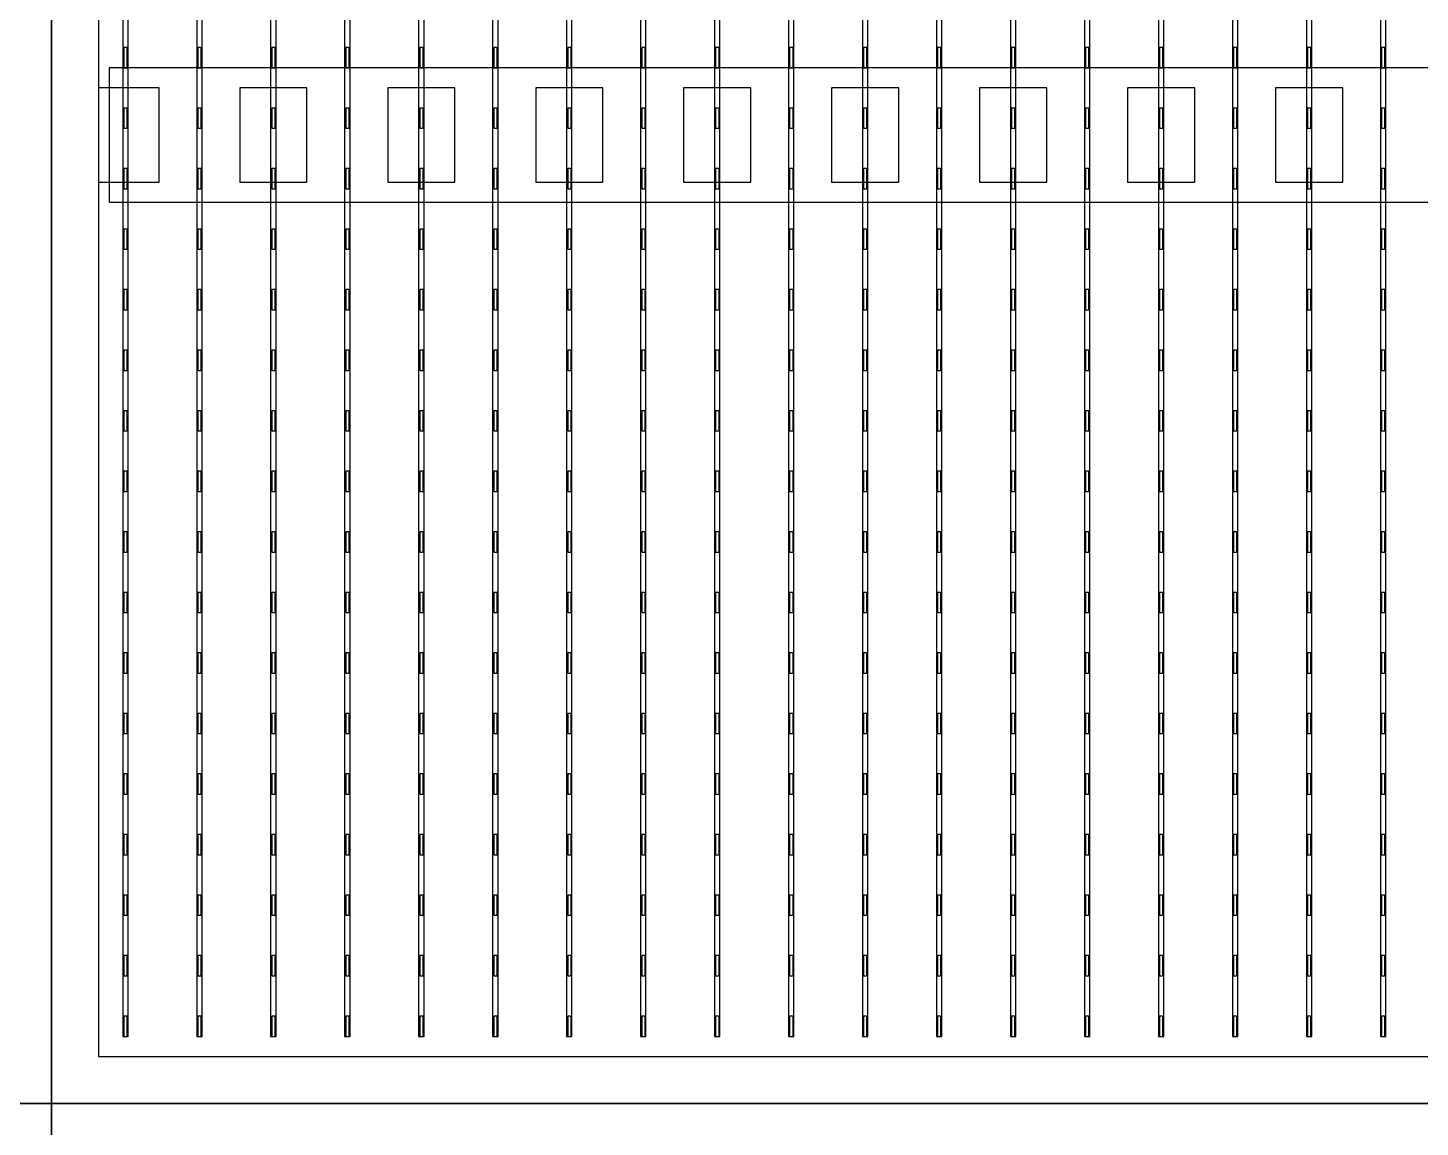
# Model space of a CAD drawing. Header units: millimetres. Extents: x -18 to 142, y -7 to 153.
# Drawn here: x 61.99 to 72.34, y 124.72 to 132.9 of the extents above; entities that cross this region are included whole.
import ezdxf

# ---------------------------------------------------------------- set-up
doc = ezdxf.new("R2010")
doc.units = ezdxf.units.MM
for name, color, linetype in [('BUSBARS', 3, 'Continuous'), ('CELLS', 5, 'Continuous'), ('CONTACT_PADS', 2, 'Continuous'), ('DICING', 4, 'Continuous'), ('FINGERS', 1, 'Continuous'), ('INSULATION', 2, 'Continuous')]:
    doc.layers.add(name, color=color, linetype=linetype)

msp = doc.modelspace()

# ---------------------------------------------------------------- linework, layer by layer
at = {"layer": 'BUSBARS'}
msp.add_lwpolyline([(82.64, 131.6), (82.64, 132.6), (62.6, 132.6), (62.6, 131.6), (82.64, 131.6)], close=True, dxfattribs=at)
at = {"layer": 'CELLS'}
for points in [[(62.17, 124.9), (62.17, 145.8), (41.27, 145.8), (41.27, 124.9), (62.17, 124.9)], [(83.07, 124.9), (83.07, 145.8), (62.17, 145.8), (62.17, 124.9), (83.07, 124.9)], [(62.17, 104), (62.17, 124.9), (41.27, 124.9), (41.27, 104), (62.17, 104)], [(83.07, 104), (83.07, 124.9), (62.17, 124.9), (62.17, 104), (83.07, 104)]]:
    msp.add_lwpolyline(points, close=True, dxfattribs=at)
at = {"layer": 'CONTACT_PADS'}
for points in [[(62.733, 132.6), (62.733, 132.75), (62.708, 132.75), (62.708, 132.6), (62.733, 132.6)], [(63.283, 132.6), (63.283, 132.75), (63.258, 132.75), (63.258, 132.6), (63.283, 132.6)], [(63.833, 132.6), (63.833, 132.75), (63.808, 132.75), (63.808, 132.6), (63.833, 132.6)], [(64.383, 132.6), (64.383, 132.75), (64.358, 132.75), (64.358, 132.6), (64.383, 132.6)], [(64.933, 132.6), (64.933, 132.75), (64.908, 132.75), (64.908, 132.6), (64.933, 132.6)], [(65.483, 132.6), (65.483, 132.75), (65.458, 132.75), (65.458, 132.6), (65.483, 132.6)], [(66.033, 132.6), (66.033, 132.75), (66.008, 132.75), (66.008, 132.6), (66.033, 132.6)], [(66.583, 132.6), (66.583, 132.75), (66.558, 132.75), (66.558, 132.6), (66.583, 132.6)], [(67.133, 132.6), (67.133, 132.75), (67.108, 132.75), (67.108, 132.6), (67.133, 132.6)], [(67.683, 132.6), (67.683, 132.75), (67.658, 132.75), (67.658, 132.6), (67.683, 132.6)], [(68.233, 132.6), (68.233, 132.75), (68.208, 132.75), (68.208, 132.6), (68.233, 132.6)], [(68.783, 132.6), (68.783, 132.75), (68.758, 132.75), (68.758, 132.6), (68.783, 132.6)], [(69.333, 132.6), (69.333, 132.75), (69.308, 132.75), (69.308, 132.6), (69.333, 132.6)], [(69.883, 132.6), (69.883, 132.75), (69.858, 132.75), (69.858, 132.6), (69.883, 132.6)], [(70.433, 132.6), (70.433, 132.75), (70.408, 132.75), (70.408, 132.6), (70.433, 132.6)], [(70.983, 132.6), (70.983, 132.75), (70.958, 132.75), (70.958, 132.6), (70.983, 132.6)], [(71.533, 132.6), (71.533, 132.75), (71.508, 132.75), (71.508, 132.6), (71.533, 132.6)], [(72.083, 132.6), (72.083, 132.75), (72.058, 132.75), (72.058, 132.6), (72.083, 132.6)], [(62.733, 132.15), (62.733, 132.3), (62.708, 132.3), (62.708, 132.15), (62.733, 132.15)], [(63.283, 132.15), (63.283, 132.3), (63.258, 132.3), (63.258, 132.15), (63.283, 132.15)], [(63.833, 132.15), (63.833, 132.3), (63.808, 132.3), (63.808, 132.15), (63.833, 132.15)], [(64.383, 132.15), (64.383, 132.3), (64.358, 132.3), (64.358, 132.15), (64.383, 132.15)], [(64.933, 132.15), (64.933, 132.3), (64.908, 132.3), (64.908, 132.15), (64.933, 132.15)], [(65.483, 132.15), (65.483, 132.3), (65.458, 132.3), (65.458, 132.15), (65.483, 132.15)], [(66.033, 132.15), (66.033, 132.3), (66.008, 132.3), (66.008, 132.15), (66.033, 132.15)], [(66.583, 132.15), (66.583, 132.3), (66.558, 132.3), (66.558, 132.15), (66.583, 132.15)], [(67.133, 132.15), (67.133, 132.3), (67.108, 132.3), (67.108, 132.15), (67.133, 132.15)], [(67.683, 132.15), (67.683, 132.3), (67.658, 132.3), (67.658, 132.15), (67.683, 132.15)], [(68.233, 132.15), (68.233, 132.3), (68.208, 132.3), (68.208, 132.15), (68.233, 132.15)], [(68.783, 132.15), (68.783, 132.3), (68.758, 132.3), (68.758, 132.15), (68.783, 132.15)], [(69.333, 132.15), (69.333, 132.3), (69.308, 132.3), (69.308, 132.15), (69.333, 132.15)], [(69.883, 132.15), (69.883, 132.3), (69.858, 132.3), (69.858, 132.15), (69.883, 132.15)], [(70.433, 132.15), (70.433, 132.3), (70.408, 132.3), (70.408, 132.15), (70.433, 132.15)], [(70.983, 132.15), (70.983, 132.3), (70.958, 132.3), (70.958, 132.15), (70.983, 132.15)], [(71.533, 132.15), (71.533, 132.3), (71.508, 132.3), (71.508, 132.15), (71.533, 132.15)], [(72.083, 132.15), (72.083, 132.3), (72.058, 132.3), (72.058, 132.15), (72.083, 132.15)], [(62.733, 131.7), (62.733, 131.85), (62.708, 131.85), (62.708, 131.7), (62.733, 131.7)], [(63.283, 131.7), (63.283, 131.85), (63.258, 131.85), (63.258, 131.7), (63.283, 131.7)], [(63.833, 131.7), (63.833, 131.85), (63.808, 131.85), (63.808, 131.7), (63.833, 131.7)], [(64.383, 131.7), (64.383, 131.85), (64.358, 131.85), (64.358, 131.7), (64.383, 131.7)], [(64.933, 131.7), (64.933, 131.85), (64.908, 131.85), (64.908, 131.7), (64.933, 131.7)], [(65.483, 131.7), (65.483, 131.85), (65.458, 131.85), (65.458, 131.7), (65.483, 131.7)], [(66.033, 131.7), (66.033, 131.85), (66.008, 131.85), (66.008, 131.7), (66.033, 131.7)], [(66.583, 131.7), (66.583, 131.85), (66.558, 131.85), (66.558, 131.7), (66.583, 131.7)], [(67.133, 131.7), (67.133, 131.85), (67.108, 131.85), (67.108, 131.7), (67.133, 131.7)], [(67.683, 131.7), (67.683, 131.85), (67.658, 131.85), (67.658, 131.7), (67.683, 131.7)], [(68.233, 131.7), (68.233, 131.85), (68.208, 131.85), (68.208, 131.7), (68.233, 131.7)], [(68.783, 131.7), (68.783, 131.85), (68.758, 131.85), (68.758, 131.7), (68.783, 131.7)], [(69.333, 131.7), (69.333, 131.85), (69.308, 131.85), (69.308, 131.7), (69.333, 131.7)], [(69.883, 131.7), (69.883, 131.85), (69.858, 131.85), (69.858, 131.7), (69.883, 131.7)], [(70.433, 131.7), (70.433, 131.85), (70.408, 131.85), (70.408, 131.7), (70.433, 131.7)], [(70.983, 131.7), (70.983, 131.85), (70.958, 131.85), (70.958, 131.7), (70.983, 131.7)], [(71.533, 131.7), (71.533, 131.85), (71.508, 131.85), (71.508, 131.7), (71.533, 131.7)], [(72.083, 131.7), (72.083, 131.85), (72.058, 131.85), (72.058, 131.7), (72.083, 131.7)], [(62.733, 131.25), (62.733, 131.4), (62.708, 131.4), (62.708, 131.25), (62.733, 131.25)], [(63.283, 131.25), (63.283, 131.4), (63.258, 131.4), (63.258, 131.25), (63.283, 131.25)], [(63.833, 131.25), (63.833, 131.4), (63.808, 131.4), (63.808, 131.25), (63.833, 131.25)], [(64.383, 131.25), (64.383, 131.4), (64.358, 131.4), (64.358, 131.25), (64.383, 131.25)], [(64.933, 131.25), (64.933, 131.4), (64.908, 131.4), (64.908, 131.25), (64.933, 131.25)], [(65.483, 131.25), (65.483, 131.4), (65.458, 131.4), (65.458, 131.25), (65.483, 131.25)], [(66.033, 131.25), (66.033, 131.4), (66.008, 131.4), (66.008, 131.25), (66.033, 131.25)], [(66.583, 131.25), (66.583, 131.4), (66.558, 131.4), (66.558, 131.25), (66.583, 131.25)], [(67.133, 131.25), (67.133, 131.4), (67.108, 131.4), (67.108, 131.25), (67.133, 131.25)], [(67.683, 131.25), (67.683, 131.4), (67.658, 131.4), (67.658, 131.25), (67.683, 131.25)], [(68.233, 131.25), (68.233, 131.4), (68.208, 131.4), (68.208, 131.25), (68.233, 131.25)], [(68.783, 131.25), (68.783, 131.4), (68.758, 131.4), (68.758, 131.25), (68.783, 131.25)], [(69.333, 131.25), (69.333, 131.4), (69.308, 131.4), (69.308, 131.25), (69.333, 131.25)], [(69.883, 131.25), (69.883, 131.4), (69.858, 131.4), (69.858, 131.25), (69.883, 131.25)], [(70.433, 131.25), (70.433, 131.4), (70.408, 131.4), (70.408, 131.25), (70.433, 131.25)], [(70.983, 131.25), (70.983, 131.4), (70.958, 131.4), (70.958, 131.25), (70.983, 131.25)], [(71.533, 131.25), (71.533, 131.4), (71.508, 131.4), (71.508, 131.25), (71.533, 131.25)], [(72.083, 131.25), (72.083, 131.4), (72.058, 131.4), (72.058, 131.25), (72.083, 131.25)], [(62.733, 130.8), (62.733, 130.95), (62.708, 130.95), (62.708, 130.8), (62.733, 130.8)], [(63.283, 130.8), (63.283, 130.95), (63.258, 130.95), (63.258, 130.8), (63.283, 130.8)], [(63.833, 130.8), (63.833, 130.95), (63.808, 130.95), (63.808, 130.8), (63.833, 130.8)], [(64.383, 130.8), (64.383, 130.95), (64.358, 130.95), (64.358, 130.8), (64.383, 130.8)], [(64.933, 130.8), (64.933, 130.95), (64.908, 130.95), (64.908, 130.8), (64.933, 130.8)], [(65.483, 130.8), (65.483, 130.95), (65.458, 130.95), (65.458, 130.8), (65.483, 130.8)], [(66.033, 130.8), (66.033, 130.95), (66.008, 130.95), (66.008, 130.8), (66.033, 130.8)], [(66.583, 130.8), (66.583, 130.95), (66.558, 130.95), (66.558, 130.8), (66.583, 130.8)], [(67.133, 130.8), (67.133, 130.95), (67.108, 130.95), (67.108, 130.8), (67.133, 130.8)], [(67.683, 130.8), (67.683, 130.95), (67.658, 130.95), (67.658, 130.8), (67.683, 130.8)], [(68.233, 130.8), (68.233, 130.95), (68.208, 130.95), (68.208, 130.8), (68.233, 130.8)], [(68.783, 130.8), (68.783, 130.95), (68.758, 130.95), (68.758, 130.8), (68.783, 130.8)], [(69.333, 130.8), (69.333, 130.95), (69.308, 130.95), (69.308, 130.8), (69.333, 130.8)], [(69.883, 130.8), (69.883, 130.95), (69.858, 130.95), (69.858, 130.8), (69.883, 130.8)], [(70.433, 130.8), (70.433, 130.95), (70.408, 130.95), (70.408, 130.8), (70.433, 130.8)], [(70.983, 130.8), (70.983, 130.95), (70.958, 130.95), (70.958, 130.8), (70.983, 130.8)], [(71.533, 130.8), (71.533, 130.95), (71.508, 130.95), (71.508, 130.8), (71.533, 130.8)], [(72.083, 130.8), (72.083, 130.95), (72.058, 130.95), (72.058, 130.8), (72.083, 130.8)], [(62.733, 130.35), (62.733, 130.5), (62.708, 130.5), (62.708, 130.35), (62.733, 130.35)], [(63.283, 130.35), (63.283, 130.5), (63.258, 130.5), (63.258, 130.35), (63.283, 130.35)], [(63.833, 130.35), (63.833, 130.5), (63.808, 130.5), (63.808, 130.35), (63.833, 130.35)], [(64.383, 130.35), (64.383, 130.5), (64.358, 130.5), (64.358, 130.35), (64.383, 130.35)], [(64.933, 130.35), (64.933, 130.5), (64.908, 130.5), (64.908, 130.35), (64.933, 130.35)], [(65.483, 130.35), (65.483, 130.5), (65.458, 130.5), (65.458, 130.35), (65.483, 130.35)], [(66.033, 130.35), (66.033, 130.5), (66.008, 130.5), (66.008, 130.35), (66.033, 130.35)], [(66.583, 130.35), (66.583, 130.5), (66.558, 130.5), (66.558, 130.35), (66.583, 130.35)], [(67.133, 130.35), (67.133, 130.5), (67.108, 130.5), (67.108, 130.35), (67.133, 130.35)], [(67.683, 130.35), (67.683, 130.5), (67.658, 130.5), (67.658, 130.35), (67.683, 130.35)], [(68.233, 130.35), (68.233, 130.5), (68.208, 130.5), (68.208, 130.35), (68.233, 130.35)], [(68.783, 130.35), (68.783, 130.5), (68.758, 130.5), (68.758, 130.35), (68.783, 130.35)], [(69.333, 130.35), (69.333, 130.5), (69.308, 130.5), (69.308, 130.35), (69.333, 130.35)], [(69.883, 130.35), (69.883, 130.5), (69.858, 130.5), (69.858, 130.35), (69.883, 130.35)], [(70.433, 130.35), (70.433, 130.5), (70.408, 130.5), (70.408, 130.35), (70.433, 130.35)], [(70.983, 130.35), (70.983, 130.5), (70.958, 130.5), (70.958, 130.35), (70.983, 130.35)], [(71.533, 130.35), (71.533, 130.5), (71.508, 130.5), (71.508, 130.35), (71.533, 130.35)], [(72.083, 130.35), (72.083, 130.5), (72.058, 130.5), (72.058, 130.35), (72.083, 130.35)], [(62.733, 129.9), (62.733, 130.05), (62.708, 130.05), (62.708, 129.9), (62.733, 129.9)], [(63.283, 129.9), (63.283, 130.05), (63.258, 130.05), (63.258, 129.9), (63.283, 129.9)], [(63.833, 129.9), (63.833, 130.05), (63.808, 130.05), (63.808, 129.9), (63.833, 129.9)], [(64.383, 129.9), (64.383, 130.05), (64.358, 130.05), (64.358, 129.9), (64.383, 129.9)], [(64.933, 129.9), (64.933, 130.05), (64.908, 130.05), (64.908, 129.9), (64.933, 129.9)], [(65.483, 129.9), (65.483, 130.05), (65.458, 130.05), (65.458, 129.9), (65.483, 129.9)], [(66.033, 129.9), (66.033, 130.05), (66.008, 130.05), (66.008, 129.9), (66.033, 129.9)], [(66.583, 129.9), (66.583, 130.05), (66.558, 130.05), (66.558, 129.9), (66.583, 129.9)], [(67.133, 129.9), (67.133, 130.05), (67.108, 130.05), (67.108, 129.9), (67.133, 129.9)], [(67.683, 129.9), (67.683, 130.05), (67.658, 130.05), (67.658, 129.9), (67.683, 129.9)], [(68.233, 129.9), (68.233, 130.05), (68.208, 130.05), (68.208, 129.9), (68.233, 129.9)], [(68.783, 129.9), (68.783, 130.05), (68.758, 130.05), (68.758, 129.9), (68.783, 129.9)], [(69.333, 129.9), (69.333, 130.05), (69.308, 130.05), (69.308, 129.9), (69.333, 129.9)], [(69.883, 129.9), (69.883, 130.05), (69.858, 130.05), (69.858, 129.9), (69.883, 129.9)], [(70.433, 129.9), (70.433, 130.05), (70.408, 130.05), (70.408, 129.9), (70.433, 129.9)], [(70.983, 129.9), (70.983, 130.05), (70.958, 130.05), (70.958, 129.9), (70.983, 129.9)], [(71.533, 129.9), (71.533, 130.05), (71.508, 130.05), (71.508, 129.9), (71.533, 129.9)], [(72.083, 129.9), (72.083, 130.05), (72.058, 130.05), (72.058, 129.9), (72.083, 129.9)], [(62.733, 129.45), (62.733, 129.6), (62.708, 129.6), (62.708, 129.45), (62.733, 129.45)], [(63.283, 129.45), (63.283, 129.6), (63.258, 129.6), (63.258, 129.45), (63.283, 129.45)], [(63.833, 129.45), (63.833, 129.6), (63.808, 129.6), (63.808, 129.45), (63.833, 129.45)], [(64.383, 129.45), (64.383, 129.6), (64.358, 129.6), (64.358, 129.45), (64.383, 129.45)], [(64.933, 129.45), (64.933, 129.6), (64.908, 129.6), (64.908, 129.45), (64.933, 129.45)], [(65.483, 129.45), (65.483, 129.6), (65.458, 129.6), (65.458, 129.45), (65.483, 129.45)], [(66.033, 129.45), (66.033, 129.6), (66.008, 129.6), (66.008, 129.45), (66.033, 129.45)], [(66.583, 129.45), (66.583, 129.6), (66.558, 129.6), (66.558, 129.45), (66.583, 129.45)], [(67.133, 129.45), (67.133, 129.6), (67.108, 129.6), (67.108, 129.45), (67.133, 129.45)], [(67.683, 129.45), (67.683, 129.6), (67.658, 129.6), (67.658, 129.45), (67.683, 129.45)], [(68.233, 129.45), (68.233, 129.6), (68.208, 129.6), (68.208, 129.45), (68.233, 129.45)], [(68.783, 129.45), (68.783, 129.6), (68.758, 129.6), (68.758, 129.45), (68.783, 129.45)], [(69.333, 129.45), (69.333, 129.6), (69.308, 129.6), (69.308, 129.45), (69.333, 129.45)], [(69.883, 129.45), (69.883, 129.6), (69.858, 129.6), (69.858, 129.45), (69.883, 129.45)], [(70.433, 129.45), (70.433, 129.6), (70.408, 129.6), (70.408, 129.45), (70.433, 129.45)], [(70.983, 129.45), (70.983, 129.6), (70.958, 129.6), (70.958, 129.45), (70.983, 129.45)], [(71.533, 129.45), (71.533, 129.6), (71.508, 129.6), (71.508, 129.45), (71.533, 129.45)], [(72.083, 129.45), (72.083, 129.6), (72.058, 129.6), (72.058, 129.45), (72.083, 129.45)], [(62.733, 129), (62.733, 129.15), (62.708, 129.15), (62.708, 129), (62.733, 129)], [(63.283, 129), (63.283, 129.15), (63.258, 129.15), (63.258, 129), (63.283, 129)], [(63.833, 129), (63.833, 129.15), (63.808, 129.15), (63.808, 129), (63.833, 129)], [(64.383, 129), (64.383, 129.15), (64.358, 129.15), (64.358, 129), (64.383, 129)], [(64.933, 129), (64.933, 129.15), (64.908, 129.15), (64.908, 129), (64.933, 129)], [(65.483, 129), (65.483, 129.15), (65.458, 129.15), (65.458, 129), (65.483, 129)], [(66.033, 129), (66.033, 129.15), (66.008, 129.15), (66.008, 129), (66.033, 129)], [(66.583, 129), (66.583, 129.15), (66.558, 129.15), (66.558, 129), (66.583, 129)], [(67.133, 129), (67.133, 129.15), (67.108, 129.15), (67.108, 129), (67.133, 129)], [(67.683, 129), (67.683, 129.15), (67.658, 129.15), (67.658, 129), (67.683, 129)], [(68.233, 129), (68.233, 129.15), (68.208, 129.15), (68.208, 129), (68.233, 129)], [(68.783, 129), (68.783, 129.15), (68.758, 129.15), (68.758, 129), (68.783, 129)], [(69.333, 129), (69.333, 129.15), (69.308, 129.15), (69.308, 129), (69.333, 129)], [(69.883, 129), (69.883, 129.15), (69.858, 129.15), (69.858, 129), (69.883, 129)], [(70.433, 129), (70.433, 129.15), (70.408, 129.15), (70.408, 129), (70.433, 129)], [(70.983, 129), (70.983, 129.15), (70.958, 129.15), (70.958, 129), (70.983, 129)], [(71.533, 129), (71.533, 129.15), (71.508, 129.15), (71.508, 129), (71.533, 129)], [(72.083, 129), (72.083, 129.15), (72.058, 129.15), (72.058, 129), (72.083, 129)], [(62.733, 128.55), (62.733, 128.7), (62.708, 128.7), (62.708, 128.55), (62.733, 128.55)], [(63.283, 128.55), (63.283, 128.7), (63.258, 128.7), (63.258, 128.55), (63.283, 128.55)], [(63.833, 128.55), (63.833, 128.7), (63.808, 128.7), (63.808, 128.55), (63.833, 128.55)], [(64.383, 128.55), (64.383, 128.7), (64.358, 128.7), (64.358, 128.55), (64.383, 128.55)], [(64.933, 128.55), (64.933, 128.7), (64.908, 128.7), (64.908, 128.55), (64.933, 128.55)], [(65.483, 128.55), (65.483, 128.7), (65.458, 128.7), (65.458, 128.55), (65.483, 128.55)], [(66.033, 128.55), (66.033, 128.7), (66.008, 128.7), (66.008, 128.55), (66.033, 128.55)], [(66.583, 128.55), (66.583, 128.7), (66.558, 128.7), (66.558, 128.55), (66.583, 128.55)], [(67.133, 128.55), (67.133, 128.7), (67.108, 128.7), (67.108, 128.55), (67.133, 128.55)], [(67.683, 128.55), (67.683, 128.7), (67.658, 128.7), (67.658, 128.55), (67.683, 128.55)], [(68.233, 128.55), (68.233, 128.7), (68.208, 128.7), (68.208, 128.55), (68.233, 128.55)], [(68.783, 128.55), (68.783, 128.7), (68.758, 128.7), (68.758, 128.55), (68.783, 128.55)], [(69.333, 128.55), (69.333, 128.7), (69.308, 128.7), (69.308, 128.55), (69.333, 128.55)], [(69.883, 128.55), (69.883, 128.7), (69.858, 128.7), (69.858, 128.55), (69.883, 128.55)], [(70.433, 128.55), (70.433, 128.7), (70.408, 128.7), (70.408, 128.55), (70.433, 128.55)], [(70.983, 128.55), (70.983, 128.7), (70.958, 128.7), (70.958, 128.55), (70.983, 128.55)], [(71.533, 128.55), (71.533, 128.7), (71.508, 128.7), (71.508, 128.55), (71.533, 128.55)], [(72.083, 128.55), (72.083, 128.7), (72.058, 128.7), (72.058, 128.55), (72.083, 128.55)], [(62.733, 128.1), (62.733, 128.25), (62.708, 128.25), (62.708, 128.1), (62.733, 128.1)], [(63.283, 128.1), (63.283, 128.25), (63.258, 128.25), (63.258, 128.1), (63.283, 128.1)], [(63.833, 128.1), (63.833, 128.25), (63.808, 128.25), (63.808, 128.1), (63.833, 128.1)], [(64.383, 128.1), (64.383, 128.25), (64.358, 128.25), (64.358, 128.1), (64.383, 128.1)], [(64.933, 128.1), (64.933, 128.25), (64.908, 128.25), (64.908, 128.1), (64.933, 128.1)], [(65.483, 128.1), (65.483, 128.25), (65.458, 128.25), (65.458, 128.1), (65.483, 128.1)], [(66.033, 128.1), (66.033, 128.25), (66.008, 128.25), (66.008, 128.1), (66.033, 128.1)], [(66.583, 128.1), (66.583, 128.25), (66.558, 128.25), (66.558, 128.1), (66.583, 128.1)], [(67.133, 128.1), (67.133, 128.25), (67.108, 128.25), (67.108, 128.1), (67.133, 128.1)], [(67.683, 128.1), (67.683, 128.25), (67.658, 128.25), (67.658, 128.1), (67.683, 128.1)], [(68.233, 128.1), (68.233, 128.25), (68.208, 128.25), (68.208, 128.1), (68.233, 128.1)], [(68.783, 128.1), (68.783, 128.25), (68.758, 128.25), (68.758, 128.1), (68.783, 128.1)], [(69.333, 128.1), (69.333, 128.25), (69.308, 128.25), (69.308, 128.1), (69.333, 128.1)], [(69.883, 128.1), (69.883, 128.25), (69.858, 128.25), (69.858, 128.1), (69.883, 128.1)], [(70.433, 128.1), (70.433, 128.25), (70.408, 128.25), (70.408, 128.1), (70.433, 128.1)], [(70.983, 128.1), (70.983, 128.25), (70.958, 128.25), (70.958, 128.1), (70.983, 128.1)], [(71.533, 128.1), (71.533, 128.25), (71.508, 128.25), (71.508, 128.1), (71.533, 128.1)], [(72.083, 128.1), (72.083, 128.25), (72.058, 128.25), (72.058, 128.1), (72.083, 128.1)], [(62.733, 127.65), (62.733, 127.8), (62.708, 127.8), (62.708, 127.65), (62.733, 127.65)], [(63.283, 127.65), (63.283, 127.8), (63.258, 127.8), (63.258, 127.65), (63.283, 127.65)], [(63.833, 127.65), (63.833, 127.8), (63.808, 127.8), (63.808, 127.65), (63.833, 127.65)], [(64.383, 127.65), (64.383, 127.8), (64.358, 127.8), (64.358, 127.65), (64.383, 127.65)], [(64.933, 127.65), (64.933, 127.8), (64.908, 127.8), (64.908, 127.65), (64.933, 127.65)], [(65.483, 127.65), (65.483, 127.8), (65.458, 127.8), (65.458, 127.65), (65.483, 127.65)], [(66.033, 127.65), (66.033, 127.8), (66.008, 127.8), (66.008, 127.65), (66.033, 127.65)], [(66.583, 127.65), (66.583, 127.8), (66.558, 127.8), (66.558, 127.65), (66.583, 127.65)], [(67.133, 127.65), (67.133, 127.8), (67.108, 127.8), (67.108, 127.65), (67.133, 127.65)], [(67.683, 127.65), (67.683, 127.8), (67.658, 127.8), (67.658, 127.65), (67.683, 127.65)], [(68.233, 127.65), (68.233, 127.8), (68.208, 127.8), (68.208, 127.65), (68.233, 127.65)], [(68.783, 127.65), (68.783, 127.8), (68.758, 127.8), (68.758, 127.65), (68.783, 127.65)], [(69.333, 127.65), (69.333, 127.8), (69.308, 127.8), (69.308, 127.65), (69.333, 127.65)], [(69.883, 127.65), (69.883, 127.8), (69.858, 127.8), (69.858, 127.65), (69.883, 127.65)], [(70.433, 127.65), (70.433, 127.8), (70.408, 127.8), (70.408, 127.65), (70.433, 127.65)], [(70.983, 127.65), (70.983, 127.8), (70.958, 127.8), (70.958, 127.65), (70.983, 127.65)], [(71.533, 127.65), (71.533, 127.8), (71.508, 127.8), (71.508, 127.65), (71.533, 127.65)], [(72.083, 127.65), (72.083, 127.8), (72.058, 127.8), (72.058, 127.65), (72.083, 127.65)], [(62.733, 127.2), (62.733, 127.35), (62.708, 127.35), (62.708, 127.2), (62.733, 127.2)], [(63.283, 127.2), (63.283, 127.35), (63.258, 127.35), (63.258, 127.2), (63.283, 127.2)], [(63.833, 127.2), (63.833, 127.35), (63.808, 127.35), (63.808, 127.2), (63.833, 127.2)], [(64.383, 127.2), (64.383, 127.35), (64.358, 127.35), (64.358, 127.2), (64.383, 127.2)], [(64.933, 127.2), (64.933, 127.35), (64.908, 127.35), (64.908, 127.2), (64.933, 127.2)], [(65.483, 127.2), (65.483, 127.35), (65.458, 127.35), (65.458, 127.2), (65.483, 127.2)], [(66.033, 127.2), (66.033, 127.35), (66.008, 127.35), (66.008, 127.2), (66.033, 127.2)], [(66.583, 127.2), (66.583, 127.35), (66.558, 127.35), (66.558, 127.2), (66.583, 127.2)], [(67.133, 127.2), (67.133, 127.35), (67.108, 127.35), (67.108, 127.2), (67.133, 127.2)], [(67.683, 127.2), (67.683, 127.35), (67.658, 127.35), (67.658, 127.2), (67.683, 127.2)], [(68.233, 127.2), (68.233, 127.35), (68.208, 127.35), (68.208, 127.2), (68.233, 127.2)], [(68.783, 127.2), (68.783, 127.35), (68.758, 127.35), (68.758, 127.2), (68.783, 127.2)], [(69.333, 127.2), (69.333, 127.35), (69.308, 127.35), (69.308, 127.2), (69.333, 127.2)], [(69.883, 127.2), (69.883, 127.35), (69.858, 127.35), (69.858, 127.2), (69.883, 127.2)], [(70.433, 127.2), (70.433, 127.35), (70.408, 127.35), (70.408, 127.2), (70.433, 127.2)], [(70.983, 127.2), (70.983, 127.35), (70.958, 127.35), (70.958, 127.2), (70.983, 127.2)], [(71.533, 127.2), (71.533, 127.35), (71.508, 127.35), (71.508, 127.2), (71.533, 127.2)], [(72.083, 127.2), (72.083, 127.35), (72.058, 127.35), (72.058, 127.2), (72.083, 127.2)], [(62.733, 126.75), (62.733, 126.9), (62.708, 126.9), (62.708, 126.75), (62.733, 126.75)], [(63.283, 126.75), (63.283, 126.9), (63.258, 126.9), (63.258, 126.75), (63.283, 126.75)], [(63.833, 126.75), (63.833, 126.9), (63.808, 126.9), (63.808, 126.75), (63.833, 126.75)], [(64.383, 126.75), (64.383, 126.9), (64.358, 126.9), (64.358, 126.75), (64.383, 126.75)], [(64.933, 126.75), (64.933, 126.9), (64.908, 126.9), (64.908, 126.75), (64.933, 126.75)], [(65.483, 126.75), (65.483, 126.9), (65.458, 126.9), (65.458, 126.75), (65.483, 126.75)], [(66.033, 126.75), (66.033, 126.9), (66.008, 126.9), (66.008, 126.75), (66.033, 126.75)], [(66.583, 126.75), (66.583, 126.9), (66.558, 126.9), (66.558, 126.75), (66.583, 126.75)], [(67.133, 126.75), (67.133, 126.9), (67.108, 126.9), (67.108, 126.75), (67.133, 126.75)], [(67.683, 126.75), (67.683, 126.9), (67.658, 126.9), (67.658, 126.75), (67.683, 126.75)], [(68.233, 126.75), (68.233, 126.9), (68.208, 126.9), (68.208, 126.75), (68.233, 126.75)], [(68.783, 126.75), (68.783, 126.9), (68.758, 126.9), (68.758, 126.75), (68.783, 126.75)], [(69.333, 126.75), (69.333, 126.9), (69.308, 126.9), (69.308, 126.75), (69.333, 126.75)], [(69.883, 126.75), (69.883, 126.9), (69.858, 126.9), (69.858, 126.75), (69.883, 126.75)], [(70.433, 126.75), (70.433, 126.9), (70.408, 126.9), (70.408, 126.75), (70.433, 126.75)], [(70.983, 126.75), (70.983, 126.9), (70.958, 126.9), (70.958, 126.75), (70.983, 126.75)], [(71.533, 126.75), (71.533, 126.9), (71.508, 126.9), (71.508, 126.75), (71.533, 126.75)], [(72.083, 126.75), (72.083, 126.9), (72.058, 126.9), (72.058, 126.75), (72.083, 126.75)], [(62.733, 126.3), (62.733, 126.45), (62.708, 126.45), (62.708, 126.3), (62.733, 126.3)], [(63.283, 126.3), (63.283, 126.45), (63.258, 126.45), (63.258, 126.3), (63.283, 126.3)], [(63.833, 126.3), (63.833, 126.45), (63.808, 126.45), (63.808, 126.3), (63.833, 126.3)], [(64.383, 126.3), (64.383, 126.45), (64.358, 126.45), (64.358, 126.3), (64.383, 126.3)], [(64.933, 126.3), (64.933, 126.45), (64.908, 126.45), (64.908, 126.3), (64.933, 126.3)], [(65.483, 126.3), (65.483, 126.45), (65.458, 126.45), (65.458, 126.3), (65.483, 126.3)], [(66.033, 126.3), (66.033, 126.45), (66.008, 126.45), (66.008, 126.3), (66.033, 126.3)], [(66.583, 126.3), (66.583, 126.45), (66.558, 126.45), (66.558, 126.3), (66.583, 126.3)], [(67.133, 126.3), (67.133, 126.45), (67.108, 126.45), (67.108, 126.3), (67.133, 126.3)], [(67.683, 126.3), (67.683, 126.45), (67.658, 126.45), (67.658, 126.3), (67.683, 126.3)], [(68.233, 126.3), (68.233, 126.45), (68.208, 126.45), (68.208, 126.3), (68.233, 126.3)], [(68.783, 126.3), (68.783, 126.45), (68.758, 126.45), (68.758, 126.3), (68.783, 126.3)], [(69.333, 126.3), (69.333, 126.45), (69.308, 126.45), (69.308, 126.3), (69.333, 126.3)], [(69.883, 126.3), (69.883, 126.45), (69.858, 126.45), (69.858, 126.3), (69.883, 126.3)], [(70.433, 126.3), (70.433, 126.45), (70.408, 126.45), (70.408, 126.3), (70.433, 126.3)], [(70.983, 126.3), (70.983, 126.45), (70.958, 126.45), (70.958, 126.3), (70.983, 126.3)], [(71.533, 126.3), (71.533, 126.45), (71.508, 126.45), (71.508, 126.3), (71.533, 126.3)], [(72.083, 126.3), (72.083, 126.45), (72.058, 126.45), (72.058, 126.3), (72.083, 126.3)], [(62.733, 125.85), (62.733, 126), (62.708, 126), (62.708, 125.85), (62.733, 125.85)], [(63.283, 125.85), (63.283, 126), (63.258, 126), (63.258, 125.85), (63.283, 125.85)], [(63.833, 125.85), (63.833, 126), (63.808, 126), (63.808, 125.85), (63.833, 125.85)], [(64.383, 125.85), (64.383, 126), (64.358, 126), (64.358, 125.85), (64.383, 125.85)], [(64.933, 125.85), (64.933, 126), (64.908, 126), (64.908, 125.85), (64.933, 125.85)], [(65.483, 125.85), (65.483, 126), (65.458, 126), (65.458, 125.85), (65.483, 125.85)], [(66.033, 125.85), (66.033, 126), (66.008, 126), (66.008, 125.85), (66.033, 125.85)], [(66.583, 125.85), (66.583, 126), (66.558, 126), (66.558, 125.85), (66.583, 125.85)], [(67.133, 125.85), (67.133, 126), (67.108, 126), (67.108, 125.85), (67.133, 125.85)], [(67.683, 125.85), (67.683, 126), (67.658, 126), (67.658, 125.85), (67.683, 125.85)], [(68.233, 125.85), (68.233, 126), (68.208, 126), (68.208, 125.85), (68.233, 125.85)], [(68.783, 125.85), (68.783, 126), (68.758, 126), (68.758, 125.85), (68.783, 125.85)], [(69.333, 125.85), (69.333, 126), (69.308, 126), (69.308, 125.85), (69.333, 125.85)], [(69.883, 125.85), (69.883, 126), (69.858, 126), (69.858, 125.85), (69.883, 125.85)], [(70.433, 125.85), (70.433, 126), (70.408, 126), (70.408, 125.85), (70.433, 125.85)], [(70.983, 125.85), (70.983, 126), (70.958, 126), (70.958, 125.85), (70.983, 125.85)], [(71.533, 125.85), (71.533, 126), (71.508, 126), (71.508, 125.85), (71.533, 125.85)], [(72.083, 125.85), (72.083, 126), (72.058, 126), (72.058, 125.85), (72.083, 125.85)], [(62.733, 125.4), (62.733, 125.55), (62.708, 125.55), (62.708, 125.4), (62.733, 125.4)], [(63.283, 125.4), (63.283, 125.55), (63.258, 125.55), (63.258, 125.4), (63.283, 125.4)], [(63.833, 125.4), (63.833, 125.55), (63.808, 125.55), (63.808, 125.4), (63.833, 125.4)], [(64.383, 125.4), (64.383, 125.55), (64.358, 125.55), (64.358, 125.4), (64.383, 125.4)], [(64.933, 125.4), (64.933, 125.55), (64.908, 125.55), (64.908, 125.4), (64.933, 125.4)], [(65.483, 125.4), (65.483, 125.55), (65.458, 125.55), (65.458, 125.4), (65.483, 125.4)], [(66.033, 125.4), (66.033, 125.55), (66.008, 125.55), (66.008, 125.4), (66.033, 125.4)], [(66.583, 125.4), (66.583, 125.55), (66.558, 125.55), (66.558, 125.4), (66.583, 125.4)], [(67.133, 125.4), (67.133, 125.55), (67.108, 125.55), (67.108, 125.4), (67.133, 125.4)], [(67.683, 125.4), (67.683, 125.55), (67.658, 125.55), (67.658, 125.4), (67.683, 125.4)], [(68.233, 125.4), (68.233, 125.55), (68.208, 125.55), (68.208, 125.4), (68.233, 125.4)], [(68.783, 125.4), (68.783, 125.55), (68.758, 125.55), (68.758, 125.4), (68.783, 125.4)], [(69.333, 125.4), (69.333, 125.55), (69.308, 125.55), (69.308, 125.4), (69.333, 125.4)], [(69.883, 125.4), (69.883, 125.55), (69.858, 125.55), (69.858, 125.4), (69.883, 125.4)], [(70.433, 125.4), (70.433, 125.55), (70.408, 125.55), (70.408, 125.4), (70.433, 125.4)], [(70.983, 125.4), (70.983, 125.55), (70.958, 125.55), (70.958, 125.4), (70.983, 125.4)], [(71.533, 125.4), (71.533, 125.55), (71.508, 125.55), (71.508, 125.4), (71.533, 125.4)], [(72.083, 125.4), (72.083, 125.55), (72.058, 125.55), (72.058, 125.4), (72.083, 125.4)]]:
    msp.add_lwpolyline(points, close=True, dxfattribs=at)
at = {"layer": 'DICING'}
for p, q in [((62.17, -7.35), (62.17, 152.65)), ((62.17, -7.35), (62.17, 152.65)), ((62.17, -7.35), (62.17, 152.65)), ((62.17, -7.35), (62.17, 152.65)), ((62.17, -7.35), (62.17, 152.65)), ((62.17, -7.35), (62.17, 152.65)), ((62.17, -7.35), (62.17, 152.65)), ((62.17, -7.35), (62.17, 152.65)), ((62.17, -7.35), (62.17, 152.65)), ((62.17, -7.35), (62.17, 152.65)), ((62.17, -7.35), (62.17, 152.65)), ((62.17, -7.35), (62.17, 152.65)), ((62.17, -7.35), (62.17, 131.75)), ((62.17, -7.35), (62.17, 131.75)), ((62.17, -7.35), (62.17, 131.75)), ((62.17, -7.35), (62.17, 131.75)), ((62.17, -7.35), (62.17, 131.75)), ((62.17, -7.35), (62.17, 131.75)), ((62.17, -7.35), (62.17, 131.75)), ((62.17, -7.35), (62.17, 131.75)), ((62.17, -7.35), (62.17, 131.75)), ((62.17, -7.35), (62.17, 131.75)), ((62.17, -7.35), (62.17, 131.75)), ((62.17, -7.35), (62.17, 131.75)), ((-17.83, 124.9), (142.17, 124.9)), ((-17.83, 124.9), (142.17, 124.9)), ((-17.83, 124.9), (142.17, 124.9)), ((-17.83, 124.9), (142.17, 124.9)), ((-17.83, 124.9), (142.17, 124.9)), ((-17.83, 124.9), (142.17, 124.9)), ((-17.83, 124.9), (142.17, 124.9)), ((-17.83, 124.9), (142.17, 124.9)), ((-17.83, 124.9), (142.17, 124.9)), ((-17.83, 124.9), (142.17, 124.9)), ((-17.83, 124.9), (142.17, 124.9)), ((-17.83, 124.9), (142.17, 124.9)), ((-17.83, 124.9), (142.17, 124.9)), ((-17.83, 124.9), (142.17, 124.9)), ((-17.83, 124.9), (142.17, 124.9)), ((-17.83, 124.9), (142.17, 124.9)), ((-17.83, 124.9), (142.17, 124.9)), ((-17.83, 124.9), (142.17, 124.9))]:
    msp.add_line(p, q, dxfattribs=at)
at = {"layer": 'FINGERS'}
for points in [[(62.74, 125.4), (62.74, 145.3), (62.7, 145.3), (62.7, 125.4), (62.74, 125.4)], [(63.29, 125.4), (63.29, 145.3), (63.25, 145.3), (63.25, 125.4), (63.29, 125.4)], [(63.84, 125.4), (63.84, 145.3), (63.8, 145.3), (63.8, 125.4), (63.84, 125.4)], [(64.39, 125.4), (64.39, 145.3), (64.35, 145.3), (64.35, 125.4), (64.39, 125.4)], [(64.94, 125.4), (64.94, 145.3), (64.9, 145.3), (64.9, 125.4), (64.94, 125.4)], [(65.49, 125.4), (65.49, 145.3), (65.45, 145.3), (65.45, 125.4), (65.49, 125.4)], [(66.04, 125.4), (66.04, 145.3), (66, 145.3), (66, 125.4), (66.04, 125.4)], [(66.59, 125.4), (66.59, 145.3), (66.55, 145.3), (66.55, 125.4), (66.59, 125.4)], [(67.14, 125.4), (67.14, 145.3), (67.1, 145.3), (67.1, 125.4), (67.14, 125.4)], [(67.69, 125.4), (67.69, 145.3), (67.65, 145.3), (67.65, 125.4), (67.69, 125.4)], [(68.24, 125.4), (68.24, 145.3), (68.2, 145.3), (68.2, 125.4), (68.24, 125.4)], [(68.79, 125.4), (68.79, 145.3), (68.75, 145.3), (68.75, 125.4), (68.79, 125.4)], [(69.34, 125.4), (69.34, 145.3), (69.3, 145.3), (69.3, 125.4), (69.34, 125.4)], [(69.89, 125.4), (69.89, 145.3), (69.85, 145.3), (69.85, 125.4), (69.89, 125.4)], [(70.44, 125.4), (70.44, 145.3), (70.4, 145.3), (70.4, 125.4), (70.44, 125.4)], [(70.99, 125.4), (70.99, 145.3), (70.95, 145.3), (70.95, 125.4), (70.99, 125.4)], [(71.54, 125.4), (71.54, 145.3), (71.5, 145.3), (71.5, 125.4), (71.54, 125.4)], [(72.09, 125.4), (72.09, 145.3), (72.05, 145.3), (72.05, 125.4), (72.09, 125.4)]]:
    msp.add_lwpolyline(points, close=True, dxfattribs=at)
at = {"layer": 'INSULATION'}
for points in [[(82.72, 125.25), (82.72, 145.45), (62.52, 145.45), (62.52, 125.25), (82.72, 125.25)], [(62.97, 131.75), (62.97, 132.45), (62.52, 132.45), (62.52, 131.75), (62.97, 131.75)], [(64.07, 131.75), (64.07, 132.45), (63.57, 132.45), (63.57, 131.75), (64.07, 131.75)], [(65.17, 131.75), (65.17, 132.45), (64.67, 132.45), (64.67, 131.75), (65.17, 131.75)], [(66.27, 131.75), (66.27, 132.45), (65.77, 132.45), (65.77, 131.75), (66.27, 131.75)], [(67.37, 131.75), (67.37, 132.45), (66.87, 132.45), (66.87, 131.75), (67.37, 131.75)], [(68.47, 131.75), (68.47, 132.45), (67.97, 132.45), (67.97, 131.75), (68.47, 131.75)], [(69.57, 131.75), (69.57, 132.45), (69.07, 132.45), (69.07, 131.75), (69.57, 131.75)], [(70.67, 131.75), (70.67, 132.45), (70.17, 132.45), (70.17, 131.75), (70.67, 131.75)], [(71.77, 131.75), (71.77, 132.45), (71.27, 132.45), (71.27, 131.75), (71.77, 131.75)]]:
    msp.add_lwpolyline(points, close=True, dxfattribs=at)

doc.saveas('drawing.dxf')
